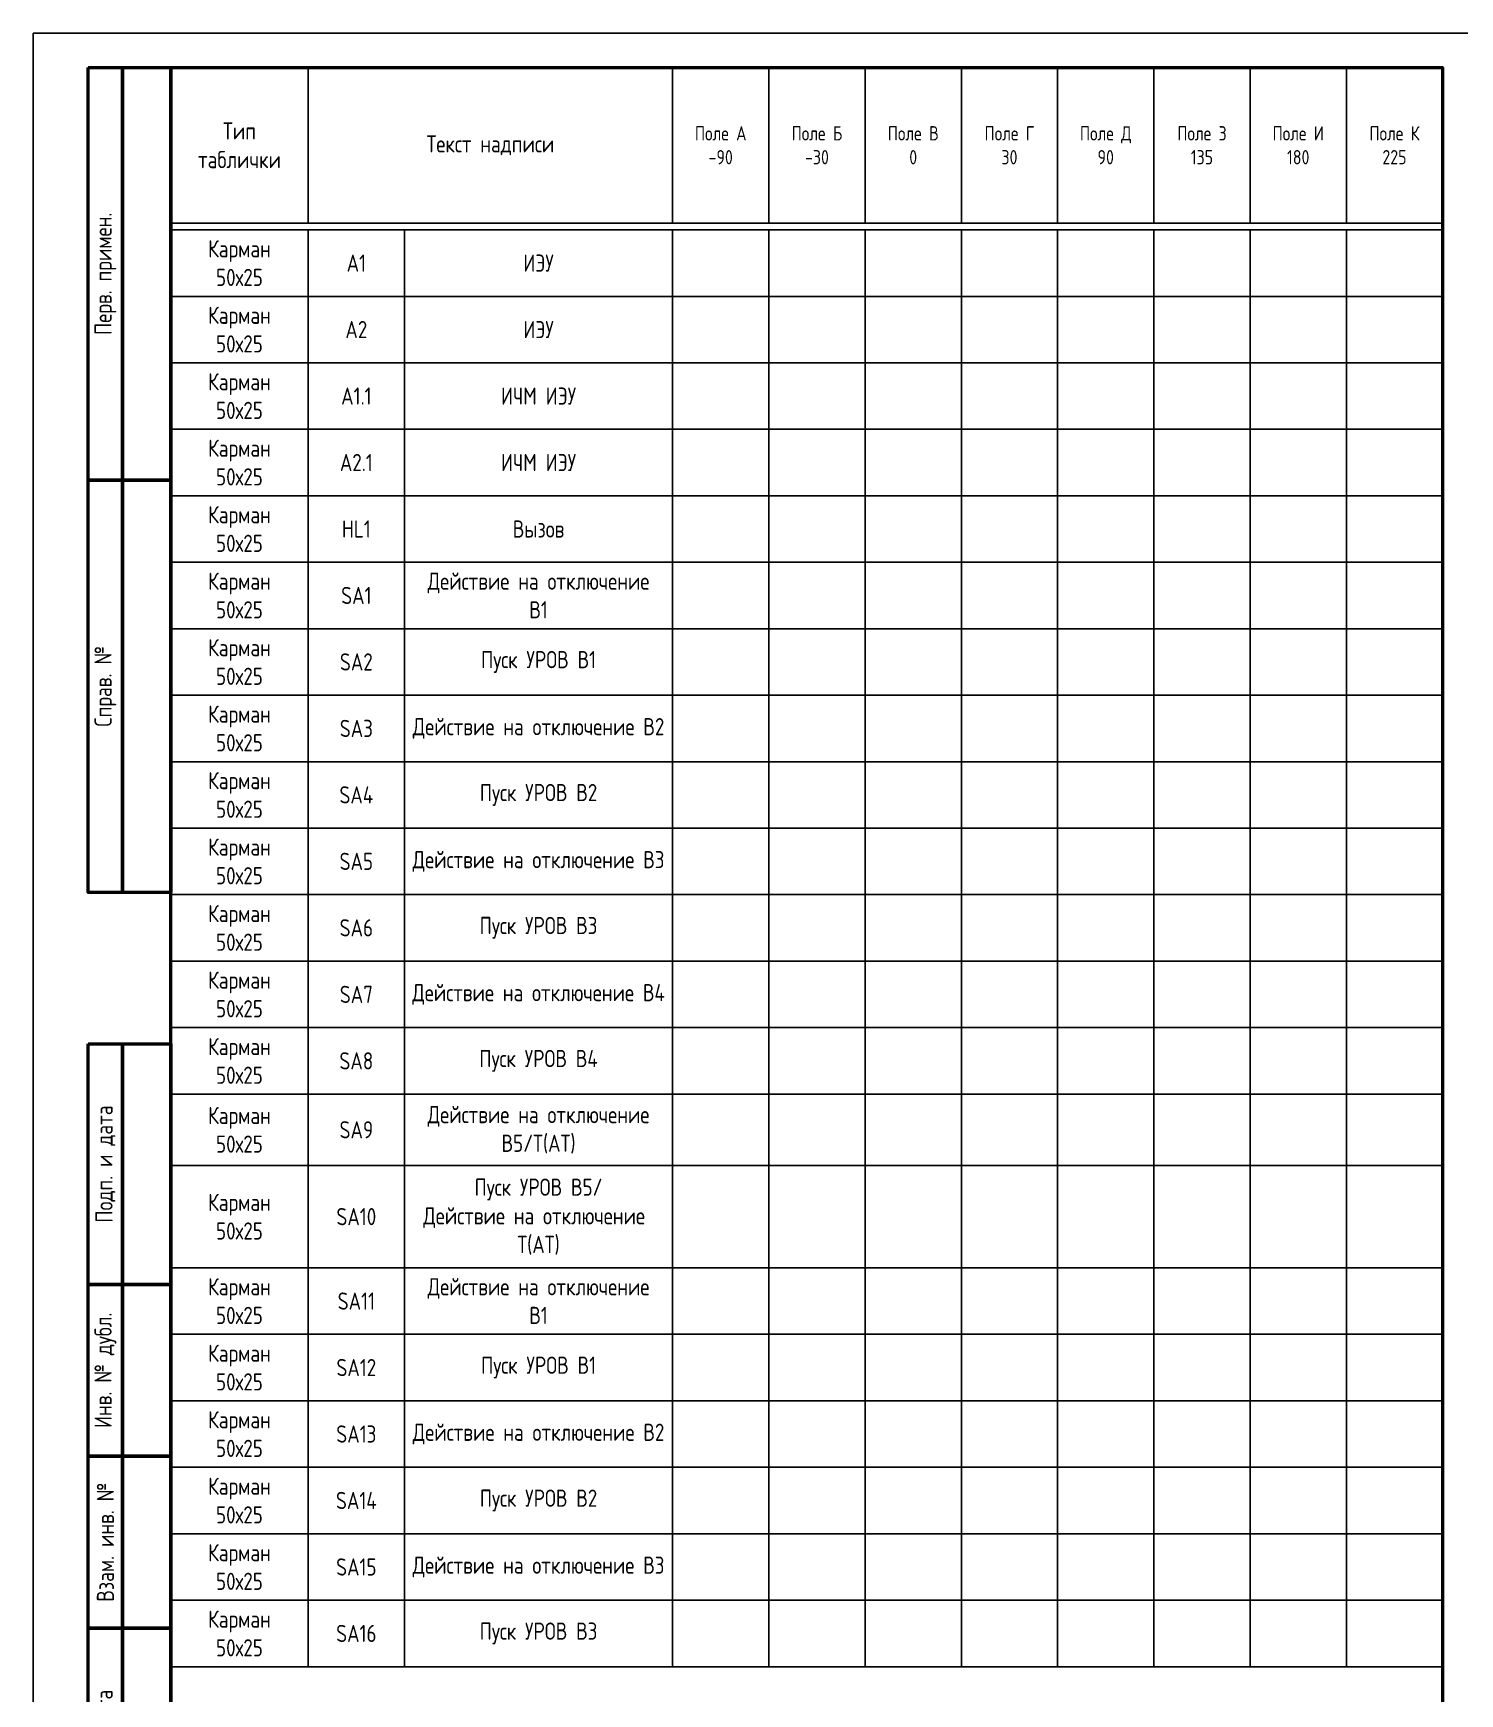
# Model space of a CAD drawing. Header units: millimetres. Extents: x -1102 to 3953, y -90 to 618.
# Drawn here: x -840 to -632.5, y 55.4 to 297 of the extents above; entities that cross this region are included whole.
import ezdxf

# ---------------------------------------------------------------- set-up
doc = ezdxf.new("R2010")
doc.units = ezdxf.units.MM
doc.styles.add('Gost_type_A', font='GOST_A.TTF')

# ---------------------------------------------------------------- blocks, each defined once
blk = doc.blocks.new('Штамп левый верхний')
at = {"lineweight": 50}
for points in [[(-12, 0), (-7, 0), (-7, -60), (-12, -60)], [(-7, 0), (0, 0), (0, -60), (-7, -60)], [(-12, -60), (-7, -60), (-7, -120), (-12, -120)], [(-7, -60), (0, -60), (0, -120), (-7, -120)]]:
    blk.add_lwpolyline(points, close=True, dxfattribs=at)
at = {"char_height": 2.5, "width": 60, "attachment_point": 5, "rotation": 90, "style": 'Gost_type_A'}
for s, insert in [('Перв. примен.', (-9.5, -30)), ('Справ. №', (-9.5, -90))]:
    blk.add_mtext(s, dxfattribs=dict(at, insert=insert))
blk = doc.blocks.new('Штамп левый нижний')
at = {"lineweight": 50}
for points in [[(-12, 145), (-7, 145), (-7, 110), (-12, 110)], [(-7, 145), (0, 145), (0, 110), (-7, 110)], [(-12, 110), (-7, 110), (-7, 85), (-12, 85)], [(-7, 110), (0, 110), (0, 85), (-7, 85)], [(-12, 85), (-7, 85), (-7, 60), (-12, 60)], [(-7, 85), (0, 85), (0, 60), (-7, 60)], [(-12, 60), (-7, 60), (-7, 25), (-12, 25)], [(-7, 60), (0, 60), (0, 25), (-7, 25)], [(-12, 25), (-7, 25), (-7, 0), (-12, 0)], [(-7, 25), (0, 25), (0, 0), (-7, 0)]]:
    blk.add_lwpolyline(points, close=True, dxfattribs=at)
at = {"char_height": 2.5, "attachment_point": 5, "rotation": 90, "style": 'Gost_type_A'}
for s, insert, width in [('Подп. и дата', (-9.5, 127.5), 35), ('Инв. № дубл.', (-9.5, 97.5), 25), ('Взам. инв. №', (-9.5, 72.5), 25), ('Подп. и дата', (-9.5, 42.5), 35), ('Инв. N подл.', (-9.5, 12.5), 25)]:
    blk.add_mtext(s, dxfattribs=dict(at, insert=insert, width=width))
blk = doc.blocks.new('Формат_А4')
blk.add_lwpolyline([(0, 297), (0, 0), (-210, 0), (-210, 297)], close=True)
at = {"lineweight": 50}
blk.add_lwpolyline([(-190, 292), (-5, 292), (-5, 5), (-190, 5)], close=True, dxfattribs=at)
blk = doc.blocks.new('*T17')
at = {"color": 0, "linetype": 'ByBlock', "lineweight": -2, "transparency": 16777216}
for p, q in [((0, 0), (185, 0)), ((0, 0), (0, -232.61)), ((20, 0), (20, -22.61)), ((73, 0), (73, -22.61)), ((87, 0), (87, -22.61)), ((101, 0), (101, -22.61)), ((115, 0), (115, -22.61)), ((129, 0), (129, -22.61)), ((143, 0), (143, -22.61)), ((157, 0), (157, -22.61)), ((171, 0), (171, -22.61)), ((185, 0), (185, -232.61)), ((210, 0), (395, 0)), ((210, 0), (210, -188.38)), ((230, 0), (230, -22.61)), ((283, 0), (283, -22.61)), ((297, 0), (297, -22.61)), ((311, 0), (311, -22.61)), ((325, 0), (325, -22.61)), ((339, 0), (339, -22.61)), ((353, 0), (353, -22.61)), ((367, 0), (367, -22.61)), ((381, 0), (381, -22.61)), ((395, 0), (395, -188.38)), ((0, -22.61), (185, -22.61)), ((0, -23.61), (185, -23.61)), ((20, -23.61), (20, -232.61)), ((34, -23.61), (34, -232.61)), ((73, -23.61), (73, -232.61)), ((87, -23.61), (87, -232.61)), ((101, -23.61), (101, -232.61)), ((115, -23.61), (115, -232.61)), ((129, -23.61), (129, -232.61)), ((143, -23.61), (143, -232.61)), ((157, -23.61), (157, -232.61)), ((171, -23.61), (171, -232.61)), ((210, -22.61), (395, -22.61)), ((210, -23.61), (395, -23.61)), ((230, -23.61), (230, -188.38)), ((244, -23.61), (244, -188.38)), ((283, -23.61), (283, -188.38)), ((297, -23.61), (297, -188.38)), ((311, -23.61), (311, -188.38)), ((325, -23.61), (325, -188.38)), ((339, -23.61), (339, -188.38)), ((353, -23.61), (353, -188.38)), ((367, -23.61), (367, -188.38)), ((381, -23.61), (381, -188.38)), ((0, -33.28), (185, -33.28)), ((210, -33.28), (395, -33.28)), ((0, -42.95), (185, -42.95)), ((210, -42.95), (395, -42.95)), ((0, -52.62), (185, -52.62)), ((210, -53.33), (395, -53.33)), ((0, -62.29), (185, -62.29)), ((210, -67.87), (395, -67.87)), ((0, -71.96), (185, -71.96)), ((210, -77.54), (395, -77.54)), ((0, -81.63), (185, -81.63)), ((210, -87.21), (395, -87.21)), ((0, -91.3), (185, -91.3)), ((210, -97.23), (395, -97.23)), ((0, -100.97), (185, -100.97)), ((210, -107.8), (395, -107.8)), ((0, -110.64), (185, -110.64)), ((210, -117.8), (395, -117.8)), ((0, -120.31), (185, -120.31)), ((210, -127.8), (395, -127.8)), ((0, -129.98), (185, -129.98)), ((0, -139.65), (185, -139.65)), ((210, -137.82), (395, -137.82)), ((0, -149.32), (185, -149.32)), ((210, -148.38), (395, -148.38)), ((210, -158.38), (395, -158.38)), ((0, -159.71), (185, -159.71)), ((210, -168.38), (395, -168.38)), ((0, -174.59), (185, -174.59)), ((210, -178.38), (395, -178.38)), ((0, -184.26), (185, -184.26)), ((210, -188.38), (395, -188.38)), ((0, -193.93), (185, -193.93)), ((0, -203.6), (185, -203.6)), ((0, -213.27), (185, -213.27)), ((0, -222.94), (185, -222.94)), ((0, -232.61), (185, -232.61))]:
    blk.add_line(p, q, dxfattribs=at)
at = {"color": 0, "transparency": 16777216, "char_height": 2.5, "attachment_point": 5, "style": 'Gost_type_A'}
for s, insert, width in [('Тип таблички', (10, -11.3), 17), ('{\\H0.83333x;\\C256;Поле А \\P-90}', (80, -11.3), 11), ('{\\H0.83333x;\\C256;Поле Б\\P-30}', (94, -11.3), 11), ('{\\H0.83333x;\\C256;Поле В\\P0}', (108, -11.3), 11), ('{\\H0.83333x;\\C256;Поле Г\\P30}', (122, -11.3), 11), ('{\\H0.83333x;\\C256;Поле Д\\P90}', (136, -11.3), 11), ('{\\H0.83333x;\\C256;Поле З\\P135}', (150, -11.3), 11), ('{\\H0.83333x;\\C256;Поле И\\P180}', (164, -11.3), 11), ('{\\H0.83333x;\\C256;Поле К\\P225}', (178, -11.3), 11), ('Тип таблички', (220, -11.3), 17), ('{\\H0.83333x;\\C256;Поле А \\P-90}', (290, -11.3), 11), ('{\\H0.83333x;\\C256;Поле Б\\P-30}', (304, -11.3), 11), ('{\\H0.83333x;\\C256;Поле В\\P0}', (318, -11.3), 11), ('{\\H0.83333x;\\C256;Поле Г\\P30}', (332, -11.3), 11), ('{\\H0.83333x;\\C256;Поле Д\\P90}', (346, -11.3), 11), ('{\\H0.83333x;\\C256;Поле З\\P135}', (360, -11.3), 11), ('{\\H0.83333x;\\C256;Поле И\\P180}', (374, -11.3), 11), ('{\\H0.83333x;\\C256;Поле К\\P225}', (388, -11.3), 11), ('Текст надписи', (46.5, -11.3), 50), ('Текст надписи', (256.5, -11.3), 50), ('Карман\\P50х25', (10, -28.44), 17), ('Карман\\P50х25', (220, -28.44), 17), ('A1', (27, -28.44), 11), ('ИЭУ', (53.5, -28.44), 36), ('SA17', (237, -28.44), 11), ('Действие на отключение В4', (263.5, -28.44), 36), ('Карман\\P50х25', (10, -38.11), 17), ('Карман\\P50х25', (220, -38.11), 17), ('A2', (27, -38.11), 11), ('ИЭУ', (53.5, -38.11), 36), ('SA18', (237, -38.11), 11), ('Пуск УРОВ В4', (263.5, -38.11), 36), ('Карман\\P50х25', (10, -47.78), 17), ('Карман\\P50х25', (220, -48.14), 17), ('Действие на отключение В5{\\C256;/Т(АТ)}', (263.5, -48.14), 36), ('A1.1', (27, -47.78), 11), ('ИЧМ ИЭУ', (53.5, -47.78), 36), ('SA19', (237, -48.14), 11), ('Карман\\P50х25', (10, -57.45), 17), ('{\\C256;Пуск УРОВ В5/ \\P}Действие на отключение  {\\C256;Т(АТ)}', (263.5, -60.6), 36), ('A2.1', (27, -57.45), 11), ('ИЧМ ИЭУ', (53.5, -57.45), 36), ('Карман\\P50х25', (220, -60.6), 17), ('SA20', (237, -60.6), 11), ('Карман\\P50х25', (10, -67.12), 17), ('HL1', (27, -67.12), 11), ('Вызов', (53.5, -67.12), 36), ('Карман\\P50х25', (220, -72.7), 17), ('Цепи переменного тока \\PВ1', (263.5, -72.7), 36), ('SG1', (237, -72.7), 11), ('Карман\\P50х25', (10, -76.79), 17), ('Действие на отключение\\PВ1', (53.5, -76.79), 36), ('SA1', (27, -76.79), 11), ('Карман\\P50х25', (220, -82.37), 17), ('Цепи переменного тока \\PВ2', (263.5, -82.37), 36), ('SG2', (237, -82.37), 11), ('Карман\\P50х25', (10, -86.46), 17), ('SA2', (27, -86.46), 11), ('Пуск УРОВ В1', (53.5, -86.46), 36), ('Карман\\P50х25', (220, -92.22), 17), ('SG3', (237, -92.22), 11), ('Цепи переменного тока {\\C256;Т(АТ)}', (263.5, -92.22), 36), ('Карман\\P50х25', (10, -96.13), 17), ('SA3', (27, -96.13), 11), ('Действие на отключение В2', (53.5, -96.13), 36), ('{\\C256;Цепи переменного \\Pнапряжения Т(АТ)}', (263.5, -102.51), 36), ('Карман\\P50х25', (220, -102.51), 17), ('SG4', (237, -102.51), 11), ('Карман\\P50х25', (10, -105.8), 17), ('SA4', (27, -105.8), 11), ('Пуск УРОВ В2', (53.5, -105.8), 36), ('Карман\\P50х25', (220, -112.8), 17), ('Цепи переменного тока \\PВ1', (263.5, -112.8), 36), ('Карман\\P50х25', (10, -115.47), 17), ('SG5', (237, -112.8), 11), ('SA5', (27, -115.47), 11), ('Действие на отключение В3', (53.5, -115.47), 36), ('Карман\\P50х25', (220, -122.8), 17), ('Цепи переменного тока \\PВ2', (263.5, -122.8), 36), ('Карман\\P50х25', (10, -125.14), 17), ('SG6', (237, -122.8), 11), ('SA6', (27, -125.14), 11), ('Пуск УРОВ В3', (53.5, -125.14), 36), ('Карман\\P50х25', (220, -132.81), 17), ('Карман\\P50х25', (10, -134.82), 17), ('SG7', (237, -132.81), 11), ('Цепи переменного тока {\\C256;Т(АТ)}', (263.5, -132.81), 36), ('SA7', (27, -134.82), 11), ('Действие на отключение В4', (53.5, -134.82), 36), ('Карман\\P50х25', (220, -143.1), 17), ('{\\C256;Цепи переменного \\Pнапряжения Т(АТ)}', (263.5, -143.1), 36), ('Карман\\P50х25', (10, -144.49), 17), ('SG8', (237, -143.1), 11), ('SA8', (27, -144.49), 11), ('Пуск УРОВ В4', (53.5, -144.49), 36), ('Карман\\P50х25', (10, -154.51), 17), ('Действие на отключение В5{\\C256;/Т(АТ)}', (53.5, -154.51), 36), ('SA9', (27, -154.51), 11), ('{\\C256;Пуск УРОВ В5/ \\P}Действие на отключение  {\\C256;Т(АТ)}', (53.5, -167.15), 36), ('Карман\\P50х25', (10, -167.15), 17), ('SA10', (27, -167.15), 11), ('Карман\\P50х25', (10, -179.43), 17), ('Действие на отключение\\PВ1', (53.5, -179.43), 36), ('SA11', (27, -179.43), 11), ('Карман\\P50х25', (10, -189.1), 17), ('SA12', (27, -189.1), 11), ('Пуск УРОВ В1', (53.5, -189.1), 36), ('Карман\\P50х25', (10, -198.77), 17), ('SA13', (27, -198.77), 11), ('Действие на отключение В2', (53.5, -198.77), 36), ('Карман\\P50х25', (10, -208.44), 17), ('SA14', (27, -208.44), 11), ('Пуск УРОВ В2', (53.5, -208.44), 36), ('Карман\\P50х25', (10, -218.11), 17), ('SA15', (27, -218.11), 11), ('Действие на отключение В3', (53.5, -218.11), 36), ('Карман\\P50х25', (10, -227.78), 17), ('SA16', (27, -227.78), 11), ('Пуск УРОВ В3', (53.5, -227.78), 36)]:
    blk.add_mtext(s, dxfattribs=dict(at, insert=insert, width=width))

msp = doc.modelspace()

# ---------------------------------------------------------------- block references
for name, p in [('Формат_А4', (-630, 0)), ('Штамп левый верхний', (-820, 292)), ('*T17', (-820, 292)), ('Штамп левый нижний', (-820, 5))]:
    msp.add_blockref(name, p)

doc.saveas('drawing.dxf')
